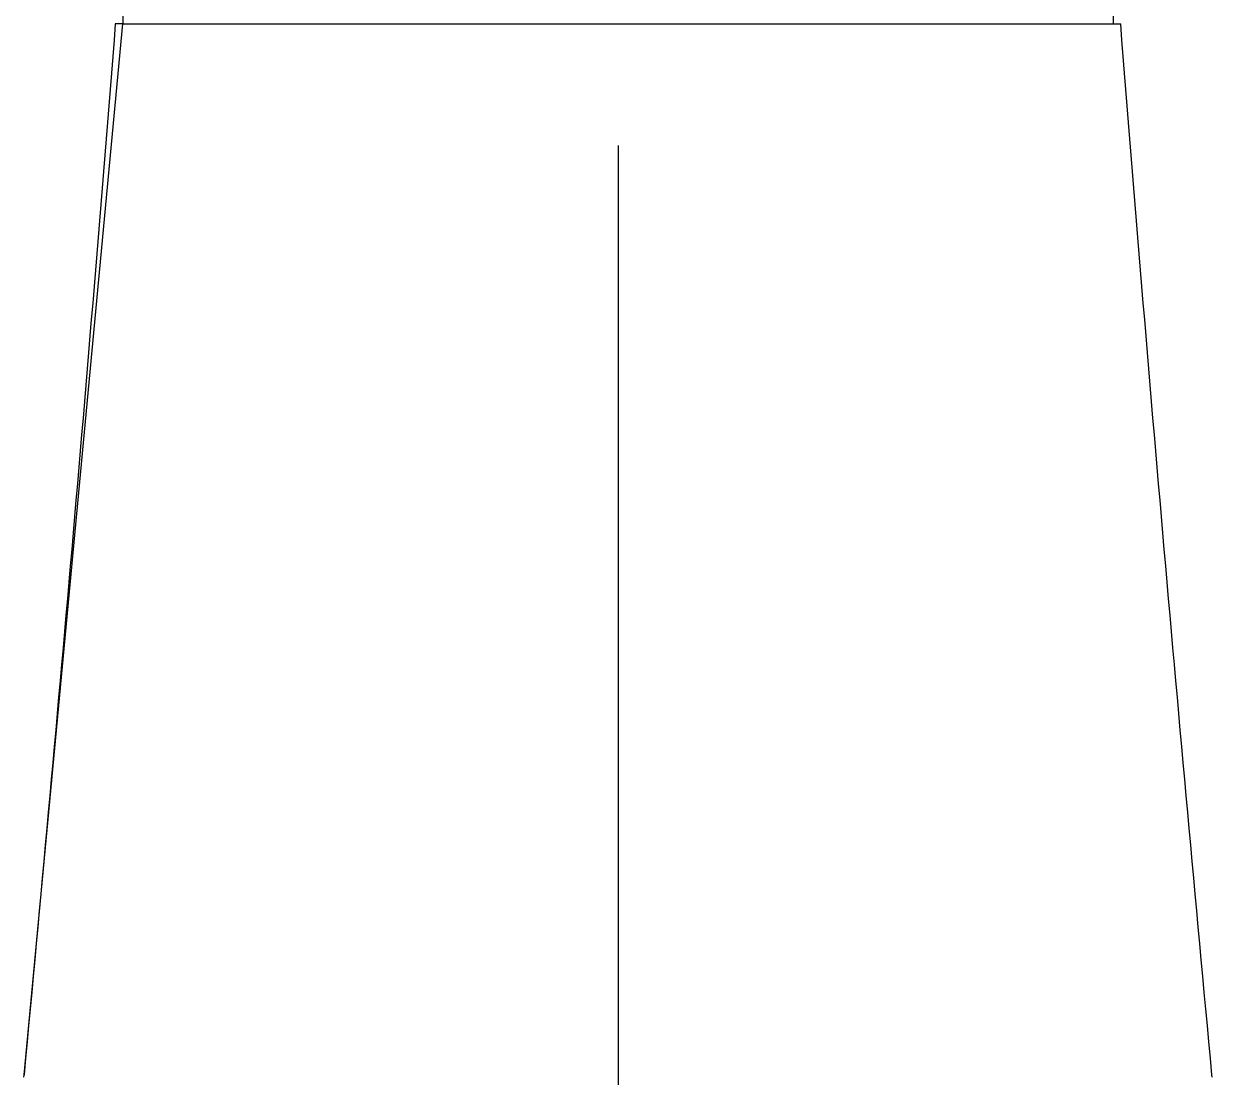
# Model space of a CAD drawing. Header units: millimetres. Extents: x 4900 to 5740, y 840 to 1434.
# Drawn here: x 5257.67 to 5265.47, y 967.92 to 974.83 of the extents above; entities that cross this region are included whole.
import ezdxf

# ---------------------------------------------------------------- set-up
doc = ezdxf.new("R2010")
doc.units = ezdxf.units.MM
doc.linetypes.add('CENTERX2', pattern=[101.6, 63.5, -12.7, 12.7, -12.7])
doc.layers.add('CENTER', color=1, linetype='CENTERX2')

msp = doc.modelspace()

# ---------------------------------------------------------------- linework, layer by layer
at = {"extrusion": (-1, 2.22045e-16, 2.96604e-13)}
for p, q in [((5258.3234, 980.5311), (5258.3234, 974.8311)), ((5264.8234, 980.5311), (5264.8234, 974.8311)), ((5257.6743, 967.932), (5258.3222, 974.8311)), ((5257.6727, 967.9155), (5257.6743, 967.932)), ((5265.474, 967.9155), (5265.4724, 967.932))]:
    msp.add_line(p, q, dxfattribs=at)
for points in [[(5258.2736, 974.8311), (5258.093, 972.5299), (5257.8901, 970.2303), (5257.6743, 967.932)], [(5258.3222, 974.8311), (5258.2898, 974.8311), (5258.2736, 974.8311), (5258.2736, 974.8311)], [(5265.4724, 967.932), (5265.2566, 970.2303), (5265.0537, 972.5299), (5264.8731, 974.8311)]]:
    msp.add_open_spline(points, degree=3)
msp.add_open_spline([(5258.3222, 974.8311), (5258.3905, 974.8311), (5258.5305, 974.8311), (5258.9524, 974.8311), (5259.227, 974.8311), (5259.8871, 974.8311), (5260.284, 974.8311), (5261.1053, 974.8311), (5261.5421, 974.8311), (5262.3941, 974.8311), (5262.805, 974.8311), (5263.5628, 974.8311), (5263.8859, 974.8311), (5264.431, 974.8311), (5264.6169, 974.8311), (5264.8024, 974.8311), (5264.8496, 974.8311), (5264.8708, 974.8311), (5264.8731, 974.8311), (5264.8731, 974.8311)], degree=3, knots=[0.000001, 0.000001, 0.000001, 0.000001, 0.119331, 0.119331, 0.24884, 0.24884, 0.420521, 0.420521, 0.644276, 0.644276, 0.93858, 0.93858, 1.330765, 1.330765, 1.861707, 1.861707, 2.245085, 2.245085, 2.349757, 2.349757, 2.349757, 2.349757])
at = {"layer": 'CENTER', "ltscale": 0.25}
msp.add_line((5261.5734, 1075.6312), (5261.5734, 959.1311), dxfattribs=at)

doc.saveas('drawing.dxf')
